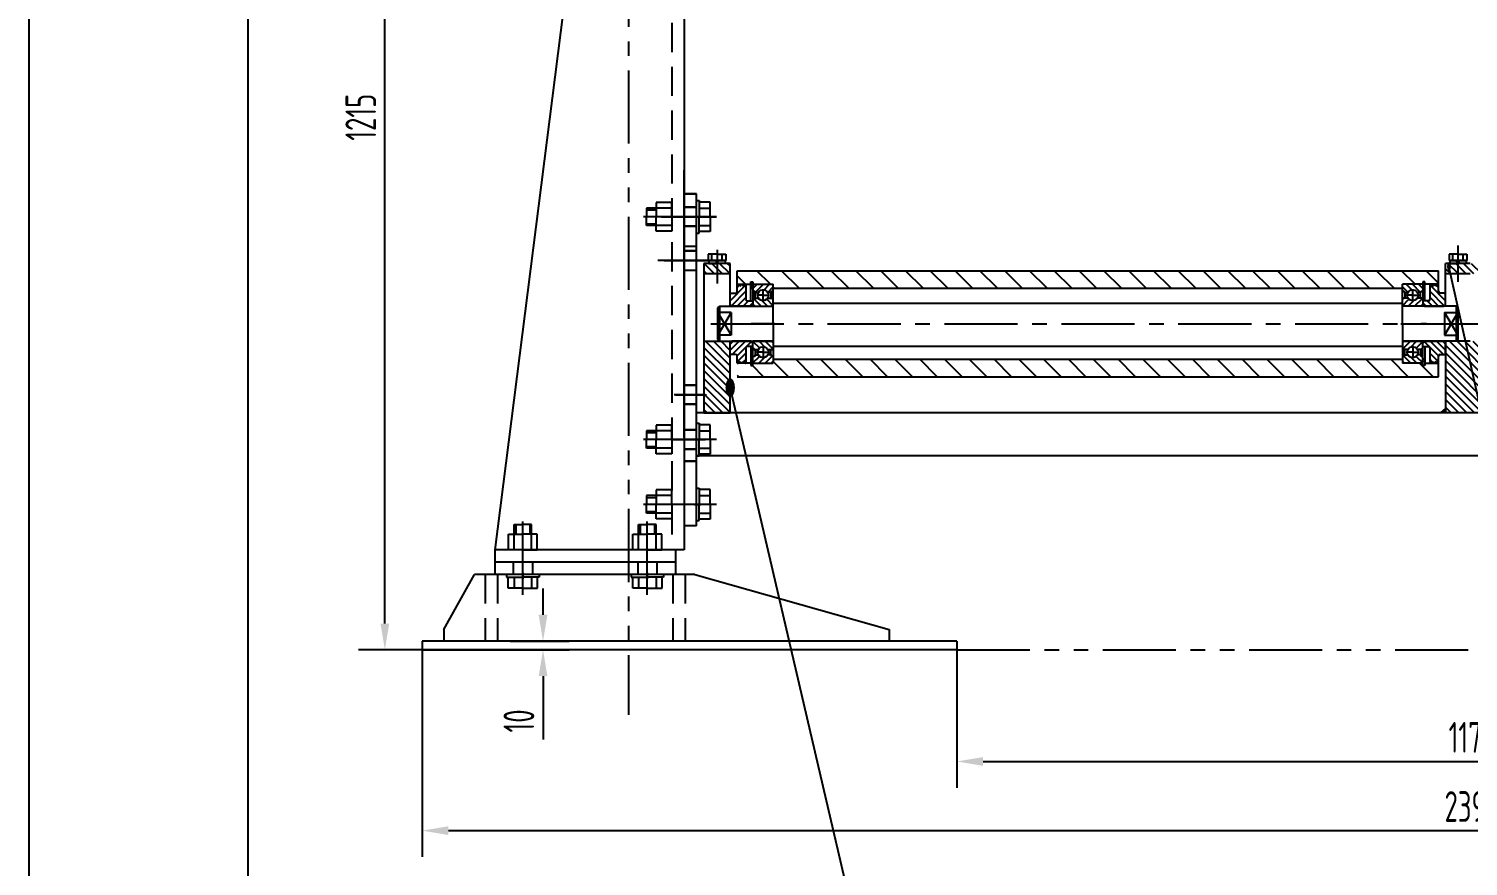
# Model space of a CAD drawing. Extents: x 0 to 4200, y -116 to 2970.
# Drawn here: x 0 to 1642, y 1001 to 1956 of the extents above; entities that cross this region are included whole.
import ezdxf
from ezdxf.enums import TextEntityAlignment as Align

# ---------------------------------------------------------------- set-up
doc = ezdxf.new("R2010")
doc.units = 0
doc.header["$LTSCALE"] = 100
doc.header["$MEASUREMENT"] = 0
for name, pattern in [('F', [0.75, 0.5, -0.25]), ('G', [2, 1.25, -0.25, 0.25, -0.25]), ('K', [2.5, 1.25, -0.25, 0.25, -0.25, 0.25, -0.25])]:
    doc.linetypes.add(name, pattern=pattern)
doc.layers.get('0').update_dxf_attribs({"linetype": 'CONTINUOUS'})
doc.layers.get('DEFPOINTS').update_dxf_attribs({"linetype": 'CONTINUOUS'})
for name, color, linetype in [('01', 7, 'CONTINUOUS'), ('02', 1, 'CONTINUOUS'), ('04', 2, 'F'), ('05', 4, 'G'), ('07', 6, 'K'), ('08', 1, 'CONTINUOUS'), ('10', 1, 'CONTINUOUS')]:
    doc.layers.add(name, color=color, linetype=linetype)
doc.styles.get("Standard").update_dxf_attribs({"font": 'isocp.shx', "width": 0.707, "bigfont": 'intecad.shx'})
doc.dimstyles.new('INTE', dxfattribs={"dimscale": 10, "dimtxt": 3.5, "dimasz": 3, "dimexe": 3, "dimexo": 0, "dimgap": 1, "dimtad": 1, "dimdec": 3, "dimdsep": 46, "dimtxsty": 'Standard', "dimcen": 0, "dimclrd": 1, "dimclre": 1, "dimclrt": 3, "dimaunit": 1, "dimadec": 0, "dimazin": 0, "dimtfac": 1, "dimtdec": 4, "dimtofl": 0, "dimtmove": 0, "dimatfit": 0, "dimfxl": 0, "dimtzin": 0, "dimarcsym": 0})
pattern_1 = [(315, (84.9896, 3665.2244), (-4.419417, -4.419417), [])]
pattern_2 = [(135, (84.9896, 101.944), (-4.419417, -4.419417), [])]

# ---------------------------------------------------------------- blocks, each defined once
blk = doc.blocks.new('hfg')
at = {"layer": '01'}
for p, q in [((8074.7, -2121.8), (8074.7, -2110.8)), ((8074.7, -2110.8), (8084.7, -2110.8)), ((8094.7, -2110.8), (8084.7, -2110.8)), ((8094.7, -2121.8), (8094.7, -2110.8)), ((8068.2, -2121.8), (8084.7, -2121.8)), ((8068.2, -2139.8), (8068.2, -2121.8)), ((8074.7, -2139.8), (8074.7, -2121.8)), ((8101.2, -2121.8), (8084.7, -2121.8)), ((8094.7, -2139.8), (8094.7, -2121.8)), ((8101.2, -2139.8), (8101.2, -2121.8)), ((8084.7, -2139.8), (8068.2, -2139.8)), ((8084.7, -2139.8), (8101.2, -2139.8)), ((8066.2, -2167.8), (8066.2, -2170.8)), ((8066.2, -2170.8), (8084.7, -2170.8)), ((8067.9, -2170.8), (8084.7, -2170.8)), ((8067.9, -2183.3), (8067.9, -2170.8)), ((8084.7, -2183.3), (8067.9, -2183.3)), ((8074.7, -2170.8), (8074.7, -2183.3)), ((8103.2, -2170.8), (8084.7, -2170.8)), ((8101.4, -2170.8), (8084.7, -2170.8)), ((8084.7, -2183.3), (8101.4, -2183.3)), ((8094.7, -2170.8), (8094.7, -2183.3)), ((8101.4, -2183.3), (8101.4, -2170.8)), ((8103.2, -2167.8), (8103.2, -2170.8))]:
    blk.add_line(p, q, dxfattribs=at)
at = {"layer": '02'}
for p, q in [((8076.7, -2110.8), (8076.7, -2121.8)), ((8092.7, -2110.8), (8092.7, -2121.8))]:
    blk.add_line(p, q, dxfattribs=at)
at = {"layer": '05'}
for p, q in [((8084.7, -2186.3), (8084.7, -2107.2)), ((8084.7, -2140.8), (8084.7, -2120.7)), ((8084.7, -2165.7), (8084.7, -2172.6))]:
    blk.add_line(p, q, dxfattribs=at)
at = {"layer": '05', "color": 4, "linetype": 'G', "ltscale": 0.2}
blk.add_line((8084.7, -2190.8), (8084.7, -2124.3), dxfattribs=at)
blk = doc.blocks.new('*D117')
at = {"layer": '08', "color": 1, "lineweight": -2, "ltscale": 0.666667}
for p, q in [((448.6, 1257.4), (448.6, 1011.2)), ((2839.6, 1247.4), (2839.6, 1011.2)), ((478.6, 1041.2), (2809.6, 1041.2))]:
    blk.add_line(p, q, dxfattribs=at)
at = {"layer": '08', "color": 1, "ltscale": 0.666667}
for points in [[(478.6, 1046.2), (478.6, 1036.2), (448.6, 1041.2)], [(2809.6, 1046.2), (2809.6, 1036.2), (2839.6, 1041.2)]]:
    blk.add_solid(points, dxfattribs=at)
at = {"layer": 'DEFPOINTS', "color": 0, "ltscale": 0.666667}
for p in [(448.6, 1257.4), (2839.6, 1247.4), (2839.6, 1041.2)]:
    blk.add_point(p, dxfattribs=at)
at = {"layer": '08', "color": 3, "ltscale": 0.666667, "insert": (1644.1, 1068.7), "char_height": 35, "attachment_point": 5}
blk.add_mtext('2391', dxfattribs=at)
blk = doc.blocks.new('*D118')
at = {"layer": '08', "color": 1, "lineweight": -2, "ltscale": 0.666667}
for p, q in [((1058.6, 1247.4), (1058.6, 1090.1)), ((2229.6, 1247.4), (2229.6, 1090.1)), ((1088.6, 1120.1), (2199.6, 1120.1))]:
    blk.add_line(p, q, dxfattribs=at)
at = {"layer": '08', "color": 1, "ltscale": 0.666667}
for points in [[(1088.6, 1125.1), (1088.6, 1115.1), (1058.6, 1120.1)], [(2199.6, 1125.1), (2199.6, 1115.1), (2229.6, 1120.1)]]:
    blk.add_solid(points, dxfattribs=at)
at = {"layer": 'DEFPOINTS', "color": 0, "ltscale": 0.666667}
for p in [(1058.6, 1247.4), (2229.6, 1247.4), (2229.6, 1120.1)]:
    blk.add_point(p, dxfattribs=at)
at = {"layer": '08', "color": 3, "ltscale": 0.666667, "insert": (1644.1, 1147.6), "char_height": 35, "attachment_point": 5}
blk.add_mtext('1171', dxfattribs=at)
blk = doc.blocks.new('*D124')
at = {"layer": '08', "color": 1, "lineweight": -2, "ltscale": 0.666667}
for p, q in [((671.6, 2462.4), (376.2, 2462.4)), ((406.2, 1277.4), (406.2, 2432.4)), ((448.6, 1247.4), (376.2, 1247.4))]:
    blk.add_line(p, q, dxfattribs=at)
at = {"layer": '08', "color": 1, "ltscale": 0.666667}
for points in [[(401.2, 2432.4), (411.2, 2432.4), (406.2, 2462.4)], [(401.2, 1277.4), (411.2, 1277.4), (406.2, 1247.4)]]:
    blk.add_solid(points, dxfattribs=at)
at = {"layer": 'DEFPOINTS', "color": 0, "ltscale": 0.666667}
for p in [(406.2, 2462.4), (671.6, 2462.4), (448.6, 1247.4)]:
    blk.add_point(p, dxfattribs=at)
at = {"layer": '08', "color": 3, "ltscale": 0.666667, "insert": (378.7, 1854.9), "char_height": 35, "attachment_point": 5, "rotation": 90}
blk.add_mtext('1215', dxfattribs=at)
blk = doc.blocks.new('*D125')
at = {"layer": '08', "color": 1, "lineweight": -2, "ltscale": 0.666667}
for p, q in [((586.6, 1287.4), (586.6, 1317.4)), ((549.1, 1257.4), (616.6, 1257.4)), ((448.6, 1247.4), (616.6, 1247.4)), ((586.6, 1217.4), (586.6, 1145.2))]:
    blk.add_line(p, q, dxfattribs=at)
at = {"layer": '08', "color": 1, "ltscale": 0.666667}
for points in [[(581.6, 1287.4), (591.6, 1287.4), (586.6, 1257.4)], [(581.6, 1217.4), (591.6, 1217.4), (586.6, 1247.4)]]:
    blk.add_solid(points, dxfattribs=at)
at = {"layer": 'DEFPOINTS', "color": 0, "ltscale": 0.666667}
for p in [(549.1, 1257.4), (448.6, 1247.4), (586.6, 1247.4)]:
    blk.add_point(p, dxfattribs=at)
at = {"layer": '08', "color": 3, "ltscale": 0.666667, "insert": (559.1, 1166.3), "char_height": 35, "attachment_point": 5, "rotation": 90}
blk.add_mtext('10', dxfattribs=at)
blk = doc.blocks.new('*U148')
at = {"layer": '01'}
blk.add_lwpolyline([(25, 292), (25, 5)], dxfattribs=at)
at = {"layer": '02'}
blk.add_lwpolyline([(0, 297), (0, 0)], dxfattribs=at)

msp = doc.modelspace()

# ---------------------------------------------------------------- hatches: boundary and pattern name
at = {"layer": '02', "ltscale": 0.666667}
h = msp.add_hatch(dxfattribs=at)
h.set_pattern_fill('ANSI31', color=256, scale=50, angle=90, style=0)
h.set_pattern_definition(pattern_2)
h.paths.add_polyline_path([(775.8989, 1688.2105), (770.0989, 1688.2105), (770.0989, 1676.2105), (785.0989, 1676.2105), (785.0989, 1688.2105)])
h.paths.add_polyline_path([(785.0989, 1688.2105), (785.0989, 1676.2105), (800.0989, 1676.2105), (800.0989, 1688.2105)])
at = {"layer": '02', "linetype": 'Continuous', "ltscale": 0.666667}
h = msp.add_hatch(dxfattribs=at)
h.set_pattern_fill('_USER', color=1, scale=20, angle=315, style=0, pattern_type=0)
h.set_pattern_definition([(315, (509.568, -35.853), (14.14214, 14.14214), [])])
h.paths.add_polyline_path([(808.0989, 1679.8169), (808.0989, 1664.3169), (809.0989, 1664.3169), (823.5989, 1664.3169), (823.5989, 1667.0669), (826.0989, 1667.0669), (826.0989, 1664.3169), (849.0989, 1664.3169), (849.0989, 1659.8169), (1567.0989, 1659.8169), (1567.0989, 1664.3169), (1590.0989, 1664.3169), (1590.0989, 1667.0669), (1592.5989, 1667.0669), (1592.5989, 1664.3169), (1608.0989, 1664.3169), (1608.0989, 1679.8169)])
h.paths.add_polyline_path([(1608.0989, 1558.8169), (1608.0989, 1574.3169), (1607.0989, 1574.3169), (1592.5989, 1574.3169), (1592.5989, 1571.5669), (1590.0989, 1571.5669), (1590.0989, 1574.3169), (1567.0989, 1574.3169), (1567.0989, 1578.8169), (849.0989, 1578.8169), (849.0989, 1574.3169), (826.0989, 1574.3169), (826.0989, 1571.5669), (823.5989, 1571.5669), (823.5989, 1574.3169), (808.0989, 1574.3169), (808.0989, 1558.8169)])
at = {"layer": '02', "ltscale": 0.666667}
h = msp.add_hatch(dxfattribs=at)
h.set_pattern_fill('ANSI31', color=256, scale=50, angle=90, style=0)
h.set_pattern_definition(pattern_2)
h.paths.add_polyline_path([(1630.2816, 1676.2105), (1630.2816, 1688.2105), (1621.0816, 1688.2105), (1616.0989, 1688.2105), (1616.0989, 1676.2105)])
h.paths.add_polyline_path([(1644.0989, 1676.2105), (1644.0989, 1688.2105), (1630.2816, 1688.2105), (1630.2816, 1676.2105)])
h.paths.add_polyline_path([(1657.9161, 1676.2105), (1657.9161, 1688.2105), (1648.7161, 1688.2105), (1644.0989, 1688.2105), (1644.0989, 1676.2105)])
h.paths.add_polyline_path([(1672.0989, 1676.2105), (1672.0989, 1688.2105), (1657.9161, 1688.2105), (1657.9161, 1676.2105)])
at = {"layer": '02', "linetype": 'Continuous', "ltscale": 0.666667}
h = msp.add_hatch(dxfattribs=at)
h.set_pattern_fill('_USER', color=1, scale=5, angle=45, style=0, pattern_type=0)
h.set_pattern_definition([(45, (579.1543, 1056.955), (-3.535534, 3.535534), [])])
edge = h.paths.add_edge_path()
edge.add_line((818.0989, 1646.8169), (818.0989, 1664.3169))
edge.add_line((818.0989, 1664.3169), (817.0989, 1664.3169))
edge.add_line((817.0989, 1664.3169), (815.0989, 1662.3169))
edge.add_line((815.0989, 1662.3169), (813.0989, 1664.3169))
edge.add_line((813.0989, 1664.3169), (811.0989, 1662.3169))
edge.add_line((811.0989, 1662.3169), (809.0989, 1664.3169))
edge.add_line((809.0989, 1664.3169), (808.0989, 1664.3169))
edge.add_line((808.0989, 1664.3169), (808.0989, 1659.8169))
edge.add_line((808.0989, 1659.8169), (808.0989, 1656.3169))
edge.add_ellipse((806.0989, 1656.3169), major_axis=(1.4142, -1.4142), ratio=1, start_angle=-45, end_angle=45, ccw=False)
edge.add_line((806.0989, 1654.3169), (801.0989, 1654.3169))
edge.add_line((801.0989, 1654.3169), (800.0989, 1653.3169))
edge.add_line((800.0989, 1653.3169), (800.0989, 1641.3169))
edge.add_line((800.0989, 1641.3169), (802.0989, 1639.3169))
edge.add_line((802.0989, 1639.3169), (824.0989, 1639.3169))
edge.add_line((824.0989, 1639.3169), (826.0989, 1641.3169))
edge.add_line((826.0989, 1641.3169), (826.0989, 1645.3169))
edge.add_line((826.0989, 1645.3169), (819.5989, 1645.3169))
edge.add_ellipse((819.5989, 1646.8169), major_axis=(1.0607, -1.0607), ratio=1, start_angle=225, end_angle=315, ccw=False)
edge = h.paths.add_edge_path()
edge.add_ellipse((819.5989, 1591.8169), major_axis=(1.0607, -1.0607), ratio=1, start_angle=135, end_angle=225, ccw=False)
edge.add_line((819.5989, 1593.3169), (826.0989, 1593.3169))
edge.add_line((826.0989, 1593.3169), (826.0989, 1597.3169))
edge.add_line((826.0989, 1597.3169), (824.0989, 1599.3169))
edge.add_line((824.0989, 1599.3169), (802.0989, 1599.3169))
edge.add_line((802.0989, 1599.3169), (800.0989, 1597.3169))
edge.add_line((800.0989, 1597.3169), (800.0989, 1585.3169))
edge.add_line((800.0989, 1585.3169), (801.0989, 1584.3169))
edge.add_line((801.0989, 1584.3169), (806.0989, 1584.3169))
edge.add_ellipse((806.0989, 1582.3169), major_axis=(-1.4142, -1.4142), ratio=1, start_angle=135, end_angle=225, ccw=False)
edge.add_line((808.0989, 1582.3169), (808.0989, 1574.3169))
edge.add_line((808.0989, 1574.3169), (809.0989, 1574.3169))
edge.add_line((809.0989, 1574.3169), (811.0989, 1576.3169))
edge.add_line((811.0989, 1576.3169), (813.0989, 1574.3169))
edge.add_line((813.0989, 1574.3169), (815.0989, 1576.3169))
edge.add_line((815.0989, 1576.3169), (817.0989, 1574.3169))
edge.add_line((817.0989, 1574.3169), (818.0989, 1574.3169))
edge.add_line((818.0989, 1574.3169), (818.0989, 1591.8169))
h = msp.add_hatch(dxfattribs=at)
h.set_pattern_fill('_USER', color=1, scale=5, angle=45, style=0, pattern_type=0)
h.set_pattern_definition([(45, (509.5683, -35.8535), (-3.535534, 3.535534), [])])
edge = h.paths.add_edge_path()
edge.add_line((843.0115, 1654.9419), (846.4389, 1654.9419))
edge.add_ellipse((847.8389, 1654.9419), major_axis=(0.9899, -0.9899), ratio=1, start_angle=70.8419328, end_angle=225, ccw=False)
edge.add_line((849.0989, 1655.5522), (849.0989, 1664.3169))
edge.add_line((849.0989, 1664.3169), (826.0989, 1664.3169))
edge.add_line((826.0989, 1664.3169), (826.0989, 1655.5522))
edge.add_ellipse((827.3589, 1654.9419), major_axis=(-0.9899, -0.9899), ratio=1, start_angle=135, end_angle=289.1580672, ccw=False)
edge.add_line((828.7589, 1654.9419), (832.1862, 1654.9419))
edge.add_ellipse((837.5989, 1651.8169), major_axis=(-4.4194, -4.4194), ratio=1, start_angle=165, end_angle=285, ccw=False)
edge = h.paths.add_edge_path()
edge.add_line((832.1862, 1583.6919), (828.7589, 1583.6919))
edge.add_ellipse((827.3589, 1583.6919), major_axis=(0.9899, -0.9899), ratio=1, start_angle=-109.1580672, end_angle=45, ccw=False)
edge.add_line((826.0989, 1583.0817), (826.0989, 1574.3169))
edge.add_line((826.0989, 1574.3169), (849.0989, 1574.3169))
edge.add_line((849.0989, 1574.3169), (849.0989, 1583.0817))
edge.add_ellipse((847.8389, 1583.6919), major_axis=(-0.9899, -0.9899), ratio=1, start_angle=-45, end_angle=109.1580672, ccw=False)
edge.add_line((846.4389, 1583.6919), (843.0115, 1583.6919))
edge.add_ellipse((837.5989, 1586.8169), major_axis=(4.4194, -4.4194), ratio=1, start_angle=-105, end_angle=15, ccw=False)
h = msp.add_hatch(dxfattribs=at)
h.set_pattern_fill('_USER', color=1, scale=5, angle=45, style=0, pattern_type=0)
h.set_pattern_definition([(135, (1906.6294, -35.8535), (3.535534, 3.535534), [])])
edge = h.paths.add_edge_path()
edge.add_line((1573.1862, 1654.9419), (1569.7589, 1654.9419))
edge.add_ellipse((1568.3589, 1654.9419), major_axis=(-0.9899, -0.9899), ratio=1, start_angle=135, end_angle=289.1580672)
edge.add_line((1567.0989, 1655.5522), (1567.0989, 1664.3169))
edge.add_line((1567.0989, 1664.3169), (1590.0989, 1664.3169))
edge.add_line((1590.0989, 1664.3169), (1590.0989, 1655.5522))
edge.add_ellipse((1588.8389, 1654.9419), major_axis=(0.9899, -0.9899), ratio=1, start_angle=70.8419328, end_angle=225)
edge.add_line((1587.4389, 1654.9419), (1584.0115, 1654.9419))
edge.add_ellipse((1578.5989, 1651.8169), major_axis=(4.4194, -4.4194), ratio=1, start_angle=75, end_angle=195)
edge = h.paths.add_edge_path()
edge.add_line((1584.0115, 1583.6919), (1587.4389, 1583.6919))
edge.add_ellipse((1588.8389, 1583.6919), major_axis=(0.9899, -0.9899), ratio=1, start_angle=225, end_angle=379.1580672)
edge.add_line((1590.0989, 1583.0817), (1590.0989, 1574.3169))
edge.add_line((1590.0989, 1574.3169), (1567.0989, 1574.3169))
edge.add_line((1567.0989, 1574.3169), (1567.0989, 1583.0817))
edge.add_ellipse((1568.3589, 1583.6919), major_axis=(-0.9899, -0.9899), ratio=1, start_angle=340.8419328, end_angle=495)
edge.add_line((1569.7589, 1583.6919), (1573.1862, 1583.6919))
edge.add_ellipse((1578.5989, 1586.8169), major_axis=(-4.4194, -4.4194), ratio=1, start_angle=345, end_angle=465)
h = msp.add_hatch(dxfattribs=at)
h.set_pattern_fill('_USER', color=1, scale=5, angle=45, style=0, pattern_type=0)
h.set_pattern_definition([(135, (1837.0434, 1056.955), (3.535534, 3.535534), [])])
edge = h.paths.add_edge_path()
edge.add_line((1598.0989, 1646.8169), (1598.0989, 1664.3169))
edge.add_line((1598.0989, 1664.3169), (1599.0989, 1664.3169))
edge.add_line((1599.0989, 1664.3169), (1601.0989, 1662.3169))
edge.add_line((1601.0989, 1662.3169), (1603.0989, 1664.3169))
edge.add_line((1603.0989, 1664.3169), (1605.0989, 1662.3169))
edge.add_line((1605.0989, 1662.3169), (1607.0989, 1664.3169))
edge.add_line((1607.0989, 1664.3169), (1608.0989, 1664.3169))
edge.add_line((1608.0989, 1664.3169), (1608.0989, 1659.8169))
edge.add_line((1608.0989, 1659.8169), (1608.0989, 1656.3169))
edge.add_ellipse((1610.0989, 1656.3169), major_axis=(-1.4142, -1.4142), ratio=1, start_angle=315, end_angle=405)
edge.add_line((1610.0989, 1654.3169), (1615.0989, 1654.3169))
edge.add_line((1615.0989, 1654.3169), (1616.0989, 1653.3169))
edge.add_line((1616.0989, 1653.3169), (1616.0989, 1641.3169))
edge.add_line((1616.0989, 1641.3169), (1614.0989, 1639.3169))
edge.add_line((1614.0989, 1639.3169), (1592.0989, 1639.3169))
edge.add_line((1592.0989, 1639.3169), (1590.0989, 1641.3169))
edge.add_line((1590.0989, 1641.3169), (1590.0989, 1645.3169))
edge.add_line((1590.0989, 1645.3169), (1596.5989, 1645.3169))
edge.add_ellipse((1596.5989, 1646.8169), major_axis=(-1.0607, -1.0607), ratio=1, start_angle=45, end_angle=135)
edge = h.paths.add_edge_path()
edge.add_ellipse((1596.5989, 1591.8169), major_axis=(-1.0607, -1.0607), ratio=1, start_angle=135, end_angle=225)
edge.add_line((1596.5989, 1593.3169), (1590.0989, 1593.3169))
edge.add_line((1590.0989, 1593.3169), (1590.0989, 1597.3169))
edge.add_line((1590.0989, 1597.3169), (1592.0989, 1599.3169))
edge.add_line((1592.0989, 1599.3169), (1614.0989, 1599.3169))
edge.add_line((1614.0989, 1599.3169), (1616.0989, 1597.3169))
edge.add_line((1616.0989, 1597.3169), (1616.0989, 1585.3169))
edge.add_line((1616.0989, 1585.3169), (1615.0989, 1584.3169))
edge.add_line((1615.0989, 1584.3169), (1610.0989, 1584.3169))
edge.add_ellipse((1610.0989, 1582.3169), major_axis=(1.4142, -1.4142), ratio=1, start_angle=135, end_angle=225)
edge.add_line((1608.0989, 1582.3169), (1608.0989, 1574.3169))
edge.add_line((1608.0989, 1574.3169), (1607.0989, 1574.3169))
edge.add_line((1607.0989, 1574.3169), (1605.0989, 1576.3169))
edge.add_line((1605.0989, 1576.3169), (1603.0989, 1574.3169))
edge.add_line((1603.0989, 1574.3169), (1601.0989, 1576.3169))
edge.add_line((1601.0989, 1576.3169), (1599.0989, 1574.3169))
edge.add_line((1599.0989, 1574.3169), (1598.0989, 1574.3169))
edge.add_line((1598.0989, 1574.3169), (1598.0989, 1591.8169))
h = msp.add_hatch(dxfattribs=at)
h.set_pattern_fill('_USER', color=1, scale=5, angle=315, style=0, pattern_type=0)
h.set_pattern_definition([(315, (509.5683, -35.8535), (3.535534, 3.535534), [])])
edge = h.paths.add_edge_path()
edge.add_line((832.1862, 1648.6919), (826.0989, 1648.6919))
edge.add_line((826.0989, 1648.6919), (826.0989, 1639.3169))
edge.add_line((826.0989, 1639.3169), (849.0989, 1639.3169))
edge.add_line((849.0989, 1639.3169), (849.0989, 1648.6919))
edge.add_line((849.0989, 1648.6919), (843.0115, 1648.6919))
edge.add_ellipse((837.5989, 1651.8169), major_axis=(-4.4194, -4.4194), ratio=1, start_angle=-15, end_angle=105, ccw=False)
edge = h.paths.add_edge_path()
edge.add_line((843.0115, 1589.9419), (849.0989, 1589.9419))
edge.add_line((849.0989, 1589.9419), (849.0989, 1599.3169))
edge.add_line((849.0989, 1599.3169), (826.0989, 1599.3169))
edge.add_line((826.0989, 1599.3169), (826.0989, 1589.9419))
edge.add_line((826.0989, 1589.9419), (832.1862, 1589.9419))
edge.add_ellipse((837.5989, 1586.8169), major_axis=(4.4194, -4.4194), ratio=1, start_angle=75, end_angle=195, ccw=False)
h = msp.add_hatch(dxfattribs=at)
h.set_pattern_fill('_USER', color=1, scale=5, angle=315, style=0, pattern_type=0)
h.set_pattern_definition([(225, (1906.6294, -35.8535), (-3.535534, 3.535534), [])])
edge = h.paths.add_edge_path()
edge.add_line((1584.0115, 1648.6919), (1590.0989, 1648.6919))
edge.add_line((1590.0989, 1648.6919), (1590.0989, 1639.3169))
edge.add_line((1590.0989, 1639.3169), (1567.0989, 1639.3169))
edge.add_line((1567.0989, 1639.3169), (1567.0989, 1648.6919))
edge.add_line((1567.0989, 1648.6919), (1573.1862, 1648.6919))
edge.add_ellipse((1578.5989, 1651.8169), major_axis=(4.4194, -4.4194), ratio=1, start_angle=255, end_angle=375)
edge = h.paths.add_edge_path()
edge.add_line((1573.1862, 1589.9419), (1567.0989, 1589.9419))
edge.add_line((1567.0989, 1589.9419), (1567.0989, 1599.3169))
edge.add_line((1567.0989, 1599.3169), (1590.0989, 1599.3169))
edge.add_line((1590.0989, 1599.3169), (1590.0989, 1589.9419))
edge.add_line((1590.0989, 1589.9419), (1584.0115, 1589.9419))
edge.add_ellipse((1578.5989, 1586.8169), major_axis=(4.4194, -4.4194), ratio=1, start_angle=75, end_angle=195)
h = msp.add_hatch(dxfattribs=at)
h.set_pattern_fill('ANSI31', color=1, scale=50, style=0)
h.set_pattern_definition(pattern_1)
h.paths.add_polyline_path([(800.0989, 1517.8031), (770.0989, 1517.8031), (770.0989, 1521.9627), (777.0989, 1521.9627), (777.0989, 1538.7277), (777.0989, 1555.4927), (770.0989, 1555.4927), (770.0989, 1599.3169), (800.0989, 1599.3169)])
h.paths.add_polyline_path([(772.9378, 1538.7277), (777.0989, 1538.7277), (777.0989, 1528.7277), (770.0989, 1528.7277), (770.0989, 1538.7277), (771.6204, 1538.7277)], flags=17)
h.paths.add_polyline_path([(777.0989, 1528.7277), (777.0989, 1521.9627), (770.0989, 1521.9627), (770.0989, 1528.7277)], flags=17)
h.paths.add_polyline_path([(770.0989, 1548.7277), (777.0989, 1548.7277), (777.0989, 1538.7277), (770.0989, 1538.7277)], flags=17)
h.paths.add_polyline_path([(777.0989, 1555.4927), (777.0989, 1548.7277), (770.0989, 1548.7277), (770.0989, 1555.4927)])
h = msp.add_hatch(dxfattribs=at)
h.set_pattern_fill('ANSI31', color=1, scale=50, style=0)
h.set_pattern_definition(pattern_1)
h.paths.add_polyline_path([(1644.0989, 1599.3169), (1672.0989, 1599.3169), (1672.0989, 1517.8031), (1644.0989, 1517.8031)])
h.paths.add_polyline_path([(1616.0989, 1599.3169), (1644.0989, 1599.3169), (1644.0989, 1517.8031), (1616.0989, 1517.8031)])
h = msp.add_hatch(dxfattribs=at)
h.set_pattern_fill('_USER', color=1, angle=315, style=0, double=1, pattern_type=0)
h.set_pattern_definition([(315, (509.5683, -62.3673), (0.7071068, 0.7071068), []), (45, (509.5683, -62.3673), (-0.7071068, 0.7071068), [])])
h.paths.add_polyline_path([(1610.2359, 1517.8031), (1616.0989, 1517.8031), (1616.0989, 1522.842)])
at = {"layer": '10', "ltscale": 0.666667}
h = msp.add_hatch(dxfattribs=at)
h.set_pattern_fill('U', color=256, scale=0.5, angle=44.9999992, style=0, pattern_type=0)
h.set_pattern_definition([(45, (823.59886, 1619.3169), (-0.3535534, 0.3535534), [])])
h.paths.add_polyline_path([(823.5989, 1667.0669), (823.5989, 1659.7669), (826.0989, 1659.7669), (826.0989, 1667.0669)])
h = msp.add_hatch(dxfattribs=at)
h.set_pattern_fill('U', color=256, scale=0.5, angle=44.9999992, style=0, pattern_type=0)
h.set_pattern_definition([(135, (1592.59886, 1619.3169), (0.3535534, 0.3535534), [])])
h.paths.add_polyline_path([(1592.5989, 1667.0669), (1592.5989, 1659.7669), (1590.0989, 1659.7669), (1590.0989, 1667.0669)])

# ---------------------------------------------------------------- linework, layer by layer
at = {"ltscale": 0.666667}
for p, q in [((747.5989, 2330.441), (747.5989, 1361.441)), ((609.6733, 1975.441), (531.5989, 1361.441)), ((788.0989, 1599.3169), (788.0989, 1639.3169)), ((1628.0989, 1639.3169), (1628.0989, 1599.3169)), ((800.0989, 1585.3169), (800.0989, 1599.3169)), ((826.0989, 1599.3169), (849.0989, 1599.3169)), ((1590.0989, 1599.3169), (1567.0989, 1599.3169)), ((1616.0989, 1585.3169), (1616.0989, 1599.3169)), ((747.5989, 1361.441), (531.5989, 1361.441)), ((531.5989, 1361.441), (531.5989, 1347.441)), ((737.5989, 1347.441), (531.5989, 1347.441)), ((737.5989, 1347.441), (531.5989, 1347.441)), ((531.5989, 1347.441), (531.5989, 1333.441)), ((737.5989, 1361.441), (737.5989, 1347.441)), ((737.5989, 1347.441), (737.5989, 1333.441)), ((473.5989, 1270.441), (508.5989, 1333.441)), ((759.5989, 1333.441), (508.5989, 1333.441)), ((759.5989, 1333.441), (981.5989, 1270.441)), ((473.5989, 1270.441), (473.5989, 1257.441)), ((981.5989, 1270.441), (981.5989, 1257.441)), ((1058.5989, 1257.441), (448.5989, 1257.441)), ((448.5989, 1257.441), (448.5989, 1247.441)), ((1058.5989, 1257.441), (1058.5989, 1247.441)), ((1058.5989, 1247.441), (448.5989, 1247.441))]:
    msp.add_line(p, q, dxfattribs=at)
at = {"layer": '01', "color": 7, "linetype": 'Continuous', "ltscale": 0.666667}
for p, q in [((747.5989, 1489.441), (747.5989, 1794.441)), ((747.5989, 1489.441), (747.5989, 1794.441)), ((761.5989, 1767.441), (747.5989, 1767.441)), ((747.5989, 1767.441), (761.5989, 1767.441)), ((761.5989, 1388.8839), (761.5989, 1767.441)), ((761.5989, 1462.441), (761.5989, 1767.441)), ((800.0989, 1688.2105), (770.0989, 1688.2105)), ((800.0989, 1676.2105), (770.0989, 1676.2105)), ((808.0989, 1679.8169), (1608.0989, 1679.8169)), ((1644.0989, 1688.2105), (1616.0989, 1688.2105)), ((1644.0989, 1676.2105), (1616.0989, 1676.2105)), ((849.0989, 1659.8169), (1567.0989, 1659.8169)), ((846.4389, 1654.9419), (846.4389, 1649.7336)), ((1569.7589, 1654.9419), (1569.7589, 1649.7336)), ((786.0989, 1601.3169), (786.0989, 1637.3169)), ((1630.0989, 1637.3169), (1630.0989, 1601.3169)), ((1616.0989, 1599.3169), (1616.0989, 1517.8031)), ((849.0989, 1578.8169), (1567.0989, 1578.8169)), ((808.0989, 1558.8169), (1608.0989, 1558.8169)), ((2526.5989, 1517.8031), (761.5989, 1517.8031)), ((770.0989, 1517.8031), (800.0989, 1517.8031)), ((770.0989, 1517.8031), (800.0989, 1517.8031)), ((1616.0989, 1522.842), (1610.2359, 1517.8031)), ((761.5989, 1462.441), (747.5989, 1462.441)), ((747.5989, 1462.441), (761.5989, 1462.441)), ((2526.5989, 1468.654), (761.5989, 1468.654))]:
    msp.add_line(p, q, dxfattribs=at)
at = {"layer": '01', "ltscale": 0.666667}
for p, q in [((785.0989, 1698.8105), (775.0839, 1698.8105)), ((775.0839, 1698.8105), (775.0839, 1691.3105)), ((775.0839, 1691.3105), (785.0989, 1691.3105)), ((775.8989, 1691.3105), (775.8989, 1688.2105)), ((785.0989, 1691.3105), (775.8989, 1691.3105)), ((779.0989, 1691.3105), (779.0989, 1698.8105)), ((785.0989, 1691.3105), (783.3091, 1688.2105)), ((785.0989, 1698.8105), (795.1139, 1698.8105)), ((785.0989, 1688.2105), (786.8886, 1691.3105)), ((785.0989, 1691.3105), (794.2989, 1691.3105)), ((795.1139, 1691.3105), (785.0989, 1691.3105)), ((791.0989, 1691.3105), (791.0989, 1698.8105)), ((794.2989, 1691.3105), (794.2989, 1688.2105)), ((795.1139, 1698.8105), (795.1139, 1691.3105)), ((1630.2816, 1698.8105), (1620.2666, 1698.8105)), ((1620.2666, 1698.8105), (1620.2666, 1691.3105)), ((1620.2666, 1691.3105), (1630.2816, 1691.3105)), ((1621.0816, 1691.3105), (1621.0816, 1688.2105)), ((1630.2816, 1691.3105), (1621.0816, 1691.3105)), ((1624.2816, 1691.3105), (1624.2816, 1698.8105)), ((1630.2816, 1688.2105), (1628.4918, 1691.3105)), ((1630.2816, 1698.8105), (1640.2966, 1698.8105)), ((1630.2816, 1691.3105), (1632.0714, 1688.2105)), ((1630.2816, 1691.3105), (1639.4816, 1691.3105)), ((1640.2966, 1691.3105), (1630.2816, 1691.3105)), ((1636.2816, 1691.3105), (1636.2816, 1698.8105)), ((1639.4816, 1691.3105), (1639.4816, 1688.2105)), ((1640.2966, 1698.8105), (1640.2966, 1691.3105)), ((770.0989, 1688.2105), (770.0989, 1517.8031)), ((775.8989, 1688.2105), (785.0989, 1688.2105)), ((794.2989, 1688.2105), (785.0989, 1688.2105)), ((800.0989, 1639.3169), (800.0989, 1688.2105)), ((808.0989, 1659.8169), (808.0989, 1679.8169)), ((1608.0989, 1659.8169), (1608.0989, 1679.8169)), ((1616.0989, 1653.3169), (1616.0989, 1688.2105)), ((1621.0816, 1688.2105), (1630.2816, 1688.2105)), ((1639.4816, 1688.2105), (1630.2816, 1688.2105)), ((808.0989, 1664.3169), (823.5989, 1664.3169)), ((808.0989, 1656.3169), (808.0989, 1664.3169)), ((808.0989, 1664.3169), (809.0989, 1664.3169)), ((811.0989, 1662.3169), (809.0989, 1664.3169)), ((811.0989, 1662.3169), (813.0989, 1664.3169)), ((815.0989, 1662.3169), (813.0989, 1664.3169)), ((815.0989, 1662.3169), (817.0989, 1664.3169)), ((817.0989, 1664.3169), (818.0989, 1664.3169)), ((818.0989, 1664.3169), (818.0989, 1646.8169)), ((823.5989, 1667.0669), (826.0989, 1667.0669)), ((823.5989, 1645.3169), (823.5989, 1667.0669)), ((823.5989, 1659.7669), (826.0989, 1659.7669)), ((826.0989, 1667.0669), (826.0989, 1639.3169)), ((826.0989, 1664.3169), (849.0989, 1664.3169)), ((849.0989, 1619.3169), (849.0989, 1664.3169)), ((1590.0989, 1664.3169), (1567.0989, 1664.3169)), ((1567.0989, 1619.3169), (1567.0989, 1664.3169)), ((1590.0989, 1667.0669), (1590.0989, 1639.3169)), ((1592.5989, 1667.0669), (1590.0989, 1667.0669)), ((1592.5989, 1659.7669), (1590.0989, 1659.7669)), ((1592.5989, 1645.3169), (1592.5989, 1667.0669)), ((1608.0989, 1664.3169), (1592.5989, 1664.3169)), ((1599.0989, 1664.3169), (1598.0989, 1664.3169)), ((1598.0989, 1664.3169), (1598.0989, 1646.8169)), ((1601.0989, 1662.3169), (1599.0989, 1664.3169)), ((1601.0989, 1662.3169), (1603.0989, 1664.3169)), ((1605.0989, 1662.3169), (1603.0989, 1664.3169)), ((1605.0989, 1662.3169), (1607.0989, 1664.3169)), ((1608.0989, 1664.3169), (1607.0989, 1664.3169)), ((1608.0989, 1656.3169), (1608.0989, 1664.3169)), ((800.0989, 1653.3169), (801.0989, 1654.3169)), ((801.0989, 1654.3169), (806.0989, 1654.3169)), ((819.5989, 1645.3169), (826.0989, 1645.3169)), ((826.0989, 1648.6919), (832.1862, 1648.6919)), ((828.7589, 1654.9419), (832.1862, 1654.9419)), ((828.7589, 1649.7336), (828.7589, 1654.9419)), ((846.4389, 1654.9419), (843.0116, 1654.9419)), ((843.0116, 1648.6919), (849.0989, 1648.6919)), ((849.0989, 1642.8169), (1567.0989, 1642.8169)), ((1573.1861, 1648.6919), (1567.0989, 1648.6919)), ((1569.7589, 1654.9419), (1573.1861, 1654.9419)), ((1587.4389, 1654.9419), (1584.0115, 1654.9419)), ((1590.0989, 1648.6919), (1584.0115, 1648.6919)), ((1587.4389, 1649.7336), (1587.4389, 1654.9419)), ((1596.5989, 1645.3169), (1590.0989, 1645.3169)), ((1615.0989, 1654.3169), (1610.0989, 1654.3169)), ((1616.0989, 1653.3169), (1615.0989, 1654.3169)), ((1616.0989, 1639.3169), (1616.0989, 1653.3169)), ((786.0989, 1637.3169), (788.0989, 1639.3169)), ((788.0989, 1639.3169), (826.0989, 1639.3169)), ((802.0989, 1639.3169), (800.0989, 1641.3169)), ((824.0989, 1639.3169), (802.0989, 1639.3169)), ((824.0989, 1639.3169), (826.0989, 1641.3169)), ((826.0989, 1639.3169), (849.0989, 1639.3169)), ((826.0989, 1639.3169), (849.0989, 1639.3169)), ((1590.0989, 1639.3169), (1567.0989, 1639.3169)), ((1590.0989, 1639.3169), (1567.0989, 1639.3169)), ((1592.0989, 1639.3169), (1590.0989, 1641.3169)), ((1628.0989, 1639.3169), (1590.0989, 1639.3169)), ((1592.0989, 1639.3169), (1614.0989, 1639.3169)), ((1614.0989, 1639.3169), (1616.0989, 1641.3169)), ((1628.0989, 1639.3169), (1630.0989, 1637.3169)), ((849.0989, 1619.3169), (849.0989, 1574.3169)), ((1567.0989, 1619.3169), (1567.0989, 1574.3169)), ((770.0989, 1599.3169), (826.0989, 1599.3169)), ((788.0989, 1599.3169), (786.0989, 1601.3169)), ((800.0989, 1517.8031), (800.0989, 1599.3169)), ((802.0989, 1599.3169), (800.0989, 1597.3169)), ((824.0989, 1599.3169), (802.0989, 1599.3169)), ((826.0989, 1593.3169), (819.5989, 1593.3169)), ((823.5989, 1593.3169), (823.5989, 1571.5669)), ((824.0989, 1599.3169), (826.0989, 1597.3169)), ((826.0989, 1574.3169), (826.0989, 1599.3169)), ((826.0989, 1571.5669), (826.0989, 1599.3169)), ((849.0989, 1599.3169), (826.0989, 1599.3169)), ((849.0989, 1593.8169), (1567.0989, 1593.8169)), ((1567.0989, 1599.3169), (1590.0989, 1599.3169)), ((1590.0989, 1574.3169), (1590.0989, 1599.3169)), ((1590.0989, 1571.5669), (1590.0989, 1599.3169)), ((1644.0989, 1599.3169), (1590.0989, 1599.3169)), ((1592.0989, 1599.3169), (1590.0989, 1597.3169)), ((1590.0989, 1593.3169), (1596.5989, 1593.3169)), ((1592.0989, 1599.3169), (1614.0989, 1599.3169)), ((1592.5989, 1593.3169), (1592.5989, 1571.5669)), ((1614.0989, 1599.3169), (1616.0989, 1597.3169)), ((1630.0989, 1601.3169), (1628.0989, 1599.3169)), ((800.0989, 1585.3169), (801.0989, 1584.3169)), ((806.0989, 1584.3169), (801.0989, 1584.3169)), ((808.0989, 1574.3169), (808.0989, 1582.3169)), ((811.0989, 1576.3169), (809.0989, 1574.3169)), ((811.0989, 1576.3169), (813.0989, 1574.3169)), ((815.0989, 1576.3169), (813.0989, 1574.3169)), ((815.0989, 1576.3169), (817.0989, 1574.3169)), ((818.0989, 1591.8169), (818.0989, 1574.3169)), ((823.5989, 1578.8669), (826.0989, 1578.8669)), ((823.5989, 1576.4579), (826.0989, 1576.4579)), ((826.0989, 1589.9419), (832.1862, 1589.9419)), ((828.7589, 1588.9002), (828.7589, 1583.6919)), ((828.7589, 1583.6919), (832.1862, 1583.6919)), ((843.0116, 1589.9419), (849.0989, 1589.9419)), ((846.4389, 1583.6919), (843.0116, 1583.6919)), ((846.4389, 1583.6919), (846.4389, 1588.9002)), ((1573.1861, 1589.9419), (1567.0989, 1589.9419)), ((1569.7589, 1583.6919), (1569.7589, 1588.9002)), ((1569.7589, 1583.6919), (1573.1861, 1583.6919)), ((1590.0989, 1589.9419), (1584.0115, 1589.9419)), ((1587.4389, 1583.6919), (1584.0115, 1583.6919)), ((1587.4389, 1588.9002), (1587.4389, 1583.6919)), ((1592.5989, 1578.8669), (1590.0989, 1578.8669)), ((1592.5989, 1576.4579), (1590.0989, 1576.4579)), ((1598.0989, 1591.8169), (1598.0989, 1574.3169)), ((1601.0989, 1576.3169), (1599.0989, 1574.3169)), ((1601.0989, 1576.3169), (1603.0989, 1574.3169)), ((1605.0989, 1576.3169), (1603.0989, 1574.3169)), ((1605.0989, 1576.3169), (1607.0989, 1574.3169)), ((1608.0989, 1574.3169), (1608.0989, 1582.3169)), ((1608.0989, 1558.8169), (1608.0989, 1576.8169)), ((1610.0989, 1584.3169), (1615.0989, 1584.3169)), ((1616.0989, 1585.3169), (1615.0989, 1584.3169)), ((823.6009, 1574.3169), (808.0989, 1574.3169)), ((808.0989, 1574.3169), (809.0989, 1574.3169)), ((817.0989, 1574.3169), (818.0989, 1574.3169)), ((823.5989, 1571.5669), (826.0989, 1571.5669)), ((826.0989, 1574.3169), (849.0989, 1574.3169)), ((1590.0989, 1574.3169), (1567.0989, 1574.3169)), ((1592.5989, 1571.5669), (1590.0989, 1571.5669)), ((1592.5969, 1574.3169), (1608.0989, 1574.3169)), ((1599.0989, 1574.3169), (1598.0989, 1574.3169)), ((1608.0989, 1574.3169), (1607.0989, 1574.3169))]:
    msp.add_line(p, q, dxfattribs=at)
for centre in [(837.5989, 1651.8169), (1578.5989, 1651.8169), (837.5989, 1586.8169), (1578.5989, 1586.8169)]:
    msp.add_circle(centre, 6.25, dxfattribs=at)
for centre, radius, start, end in [((806.0989, 1656.3169), 2, 270, 0), ((819.5989, 1646.8169), 1.5, 180, 270), ((827.3589, 1654.9419), 1.4, 0, 154.1580672), ((847.8389, 1654.9419), 1.4, 25.8419328, 180), ((1568.3589, 1654.9419), 1.4, 0, 154.1580672), ((1588.8389, 1654.9419), 1.4, 25.8419328, 180), ((1596.5989, 1646.8169), 1.5, 270, 0), ((1610.0989, 1656.3169), 2, 180, 270), ((819.5989, 1591.8169), 1.5, 90, 180), ((1596.5989, 1591.8169), 1.5, 0, 90), ((806.0989, 1582.3169), 2, 0, 90), ((827.3589, 1583.6919), 1.4, 205.8419328, 0), ((847.8389, 1583.6919), 1.4, 180, 334.1580672), ((1568.3589, 1583.6919), 1.4, 205.8419328, 0), ((1588.8389, 1583.6919), 1.4, 180, 334.1580672), ((1610.0989, 1582.3169), 2, 90, 180)]:
    msp.add_arc(centre, radius, start, end, dxfattribs=at)
at = {"layer": '02', "ltscale": 0.666667}
for p, q in [((1619.9997, 1683.666), (1787.382, 928.5468)), ((800.0989, 1545.364), (944.0542, 928.5468)), ((761.5989, 1388.8839), (747.5989, 1388.8839))]:
    msp.add_line(p, q, dxfattribs=at)
at = {"layer": '04', "color": 2, "linetype": 'F', "ltscale": 0.666667}
for p, q in [((733.5989, 2462.441), (733.5989, 1361.441)), ((761.5989, 1752.441), (747.5989, 1752.441)), ((747.5989, 1752.441), (761.5989, 1752.441)), ((761.5989, 1730.441), (747.5989, 1730.441)), ((747.5989, 1730.441), (761.5989, 1730.441)), ((761.5989, 1707.441), (747.5989, 1707.441)), ((761.5989, 1702.441), (747.5989, 1702.441)), ((747.5989, 1702.441), (761.5989, 1702.441)), ((747.5989, 1680.441), (761.5989, 1680.441)), ((801.0989, 1632.1621), (786.0989, 1632.1621)), ((801.0989, 1632.1621), (786.0989, 1606.4717)), ((786.0989, 1632.1621), (801.0989, 1606.4717)), ((801.0989, 1632.1621), (801.0989, 1606.4717)), ((1615.0989, 1632.1621), (1630.0989, 1632.1621)), ((1630.0989, 1632.1621), (1615.0989, 1606.4717)), ((1615.0989, 1632.1621), (1630.0989, 1606.4717)), ((1615.0989, 1632.1621), (1615.0989, 1606.4717)), ((801.0989, 1606.4717), (786.0989, 1606.4717)), ((1615.0989, 1606.4717), (1630.0989, 1606.4717)), ((552.5989, 1347.441), (552.5989, 1333.441)), ((574.5989, 1347.441), (574.5989, 1333.441)), ((694.5989, 1347.441), (694.5989, 1333.441)), ((716.5989, 1347.441), (716.5989, 1333.441)), ((520.5989, 1333.441), (520.5989, 1257.441)), ((534.5989, 1333.441), (534.5989, 1257.441)), ((734.5989, 1333.441), (734.5989, 1257.441)), ((748.5989, 1333.441), (748.5989, 1257.441))]:
    msp.add_line(p, q, dxfattribs=at)
at = {"layer": '04', "ltscale": 0.666667}
for p, q in [((761.5989, 1549.441), (747.5989, 1549.441)), ((747.5989, 1549.441), (761.5989, 1549.441)), ((761.5989, 1527.441), (747.5989, 1527.441)), ((747.5989, 1527.441), (761.5989, 1527.441)), ((761.5989, 1498.441), (747.5989, 1498.441)), ((747.5989, 1498.441), (761.5989, 1498.441)), ((761.5989, 1476.441), (747.5989, 1476.441)), ((747.5989, 1476.441), (761.5989, 1476.441))]:
    msp.add_line(p, q, dxfattribs=at)
at = {"layer": '05', "color": 4, "linetype": 'G', "ltscale": 0.666667}
for p, q in [((783.5179, 1741.441), (716.3703, 1741.441)), ((721.7479, 1741.441), (784.5018, 1741.441)), ((782.2013, 1691.441), (717.6869, 1691.441)), ((724.8856, 1691.441), (785.5477, 1691.441)), ((777.9323, 1619.3169), (2509.7367, 1619.3169))]:
    msp.add_line(p, q, dxfattribs=at)
at = {"layer": '05', "ltscale": 0.666667}
for p, q in [((1630.2816, 1708.4146), (1630.2816, 1667.0717)), ((785.0989, 1703.6344), (785.0989, 1665.2635)), ((837.5989, 1644.9696), (837.5989, 1658.6051)), ((1578.5989, 1644.9696), (1578.5989, 1658.6051)), ((837.5989, 1651.8169), (830.9087, 1651.8169)), ((837.5989, 1651.8169), (844.289, 1651.8169)), ((1578.5989, 1651.8169), (1571.9087, 1651.8169)), ((1578.5989, 1651.8169), (1585.289, 1651.8169)), ((821.6648, 1619.3169), (827.8906, 1619.3169)), ((851.0989, 1619.3169), (824.0989, 1619.3169)), ((1565.0989, 1619.3169), (1592.0989, 1619.3169)), ((1594.5329, 1619.3169), (1588.3071, 1619.3169)), ((837.5989, 1593.6642), (837.5989, 1580.0287)), ((1578.5989, 1593.6642), (1578.5989, 1580.0287)), ((837.5989, 1586.8169), (830.9087, 1586.8169)), ((837.5989, 1586.8169), (844.289, 1586.8169)), ((1578.5989, 1586.8169), (1571.9087, 1586.8169)), ((1578.5989, 1586.8169), (1585.289, 1586.8169)), ((771.6204, 1538.441), (736.2599, 1538.441)), ((737.5773, 1538.441), (772.9378, 1538.441)), ((734.9253, 1487.441), (771.4656, 1487.441)), ((774.2724, 1487.441), (737.7321, 1487.441))]:
    msp.add_line(p, q, dxfattribs=at)
at = {"layer": '07', "color": 6, "linetype": 'K', "ltscale": 0.666667}
msp.add_line((684.0989, 2241.441), (684.0989, 1173.3801), dxfattribs=at)
at = {"layer": '07', "ltscale": 0.666667}
msp.add_line((1058.5989, 1247.441), (3071.0548, 1247.441), dxfattribs=at)

# ---------------------------------------------------------------- block references
at = {"layer": '02', "xscale": 10, "yscale": 10, "zscale": 10}
msp.add_blockref('*U148', (0, 0), dxfattribs=at)
at = {"layer": '02', "ltscale": 0.666667, "xscale": -1, "rotation": 90}
for p in [(-1406.183, 9826.0119), (-1406.183, 9572.0119), (-1406.183, 9498.0119)]:
    msp.add_blockref('hfg', p, dxfattribs=at)
at = {"layer": '02', "ltscale": 0.666667, "xscale": -1}
for p in [(8648.2766, 3501.116), (8790.2766, 3501.116)]:
    msp.add_blockref('hfg', p, dxfattribs=at)

# ---------------------------------------------------------------- texts
at = {"layer": '02', "ltscale": 0.666667, "width": 0.605172}
for height, p, p2 in [(8, (1617.5997, 1679.666), (1622.3997, 1679.666)), (20, (794.0989, 1535.364), (806.0989, 1535.364))]:
    msp.add_text('\\M+5A1F1', height=height, dxfattribs=at).set_placement(p, p2, align=Align.FIT)

# ---------------------------------------------------------------- dimensions: what is measured, and where the dimension line sits
at = {"layer": '08', "ltscale": 0.666667}
for base, p1, p2, picture, middle in [((406.1982, 2462.441), (448.5989, 1247.441), (671.5989, 2462.441), '*D124', (378.6947, 1854.941)), ((586.6204, 1247.441), (549.104, 1257.441), (448.5989, 1247.441), '*D125', (559.1204, 1166.2961))]:
    dim = msp.add_linear_dim(base=base, p1=p1, p2=p2, angle=90, dimstyle='INTE', dxfattribs=at)
    dim.commit()
    dim.dimension.update_dxf_attribs({"geometry": picture, "text_midpoint": middle})
for base, p1, p2, picture, middle in [((2839.5989, 1041.2443), (448.5989, 1257.441), (2839.5989, 1247.441), '*D117', (1644.0989, 1068.7477)), ((2229.5989, 1120.1259), (1058.5989, 1247.441), (2229.5989, 1247.441), '*D118', (1644.0989, 1147.6259))]:
    dim = msp.add_linear_dim(base=base, p1=p1, p2=p2, dimstyle='INTE', dxfattribs=at)
    dim.commit()
    dim.dimension.update_dxf_attribs({"geometry": picture, "text_midpoint": middle})

doc.saveas('drawing.dxf')
